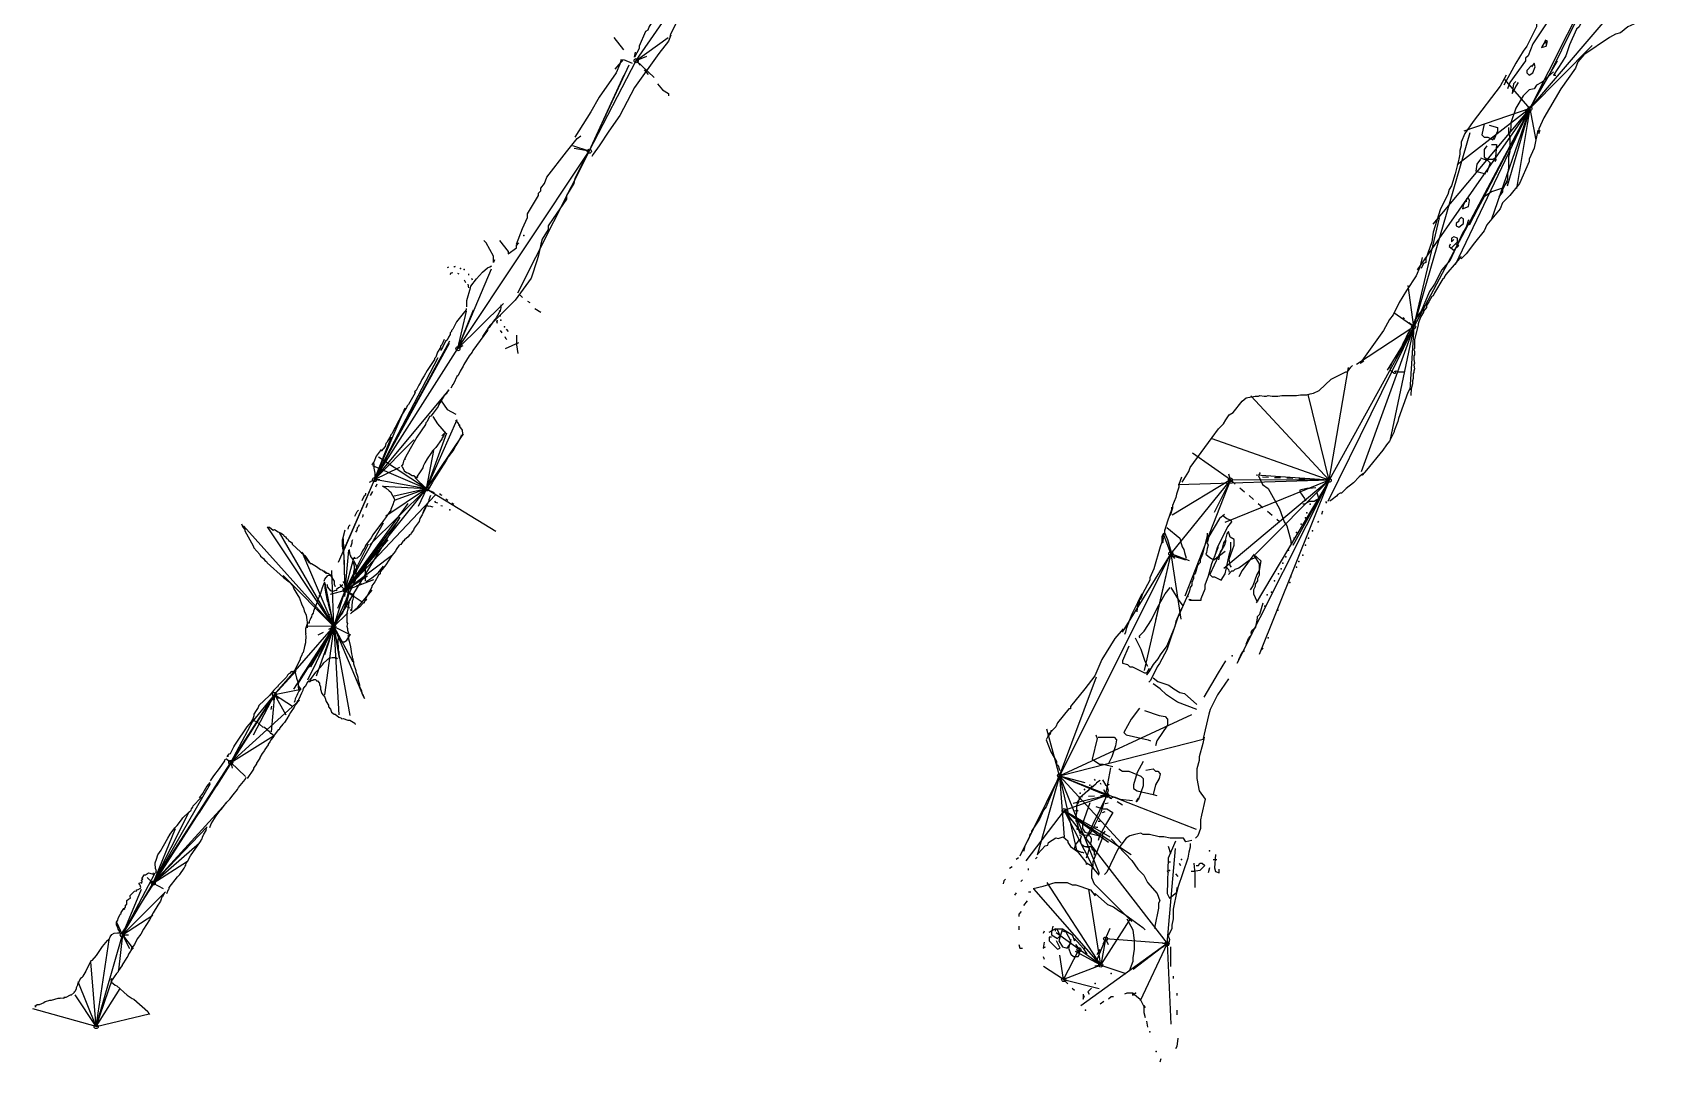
# Model space of a CAD drawing. Header units: millimetres. Extents: x 53 to 158, y -16 to 133.
# Drawn here: x 52.6 to 133.3, y -15.8 to 35 of the extents above; entities that cross this region are included whole.
import ezdxf

# ---------------------------------------------------------------- set-up
doc = ezdxf.new("R2010")
doc.units = ezdxf.units.MM
doc.linetypes.add('DASH', pattern=[0.6, 0.3, -0.3])

msp = doc.modelspace()

# ---------------------------------------------------------------- linework, layer by layer
at = {"layer": 'Black', "color": 0}
for points in [[(132.992, 39.102), (132.992, 38.682), (132.932, 38.442), (132.752, 37.542), (132.632, 37.182), (132.632, 37.002), (132.152, 35.922), (131.672, 35.442), (131.372, 35.322), (131.012, 35.022), (130.772, 34.962), (130.472, 34.782), (129.212, 33.942), (128.912, 33.582), (128.792, 33.282), (128.072, 32.262), (127.232, 30.822), (126.992, 30.282), (126.992, 30.042), (127.052, 30.222)], [(128.192, 38.322), (128.072, 37.782), (128.012, 37.542), (127.772, 37.122), (127.772, 37.002), (127.292, 36.102), (127.112, 35.862), (126.992, 35.562), (126.872, 35.442), (126.872, 35.322), (126.392, 34.362), (126.212, 34.122), (125.852, 33.522), (125.252, 32.442)], [(84.744, 37.366), (84.444, 37.006), (84.264, 36.946), (83.424, 35.866), (83.064, 35.326), (83.004, 35.146), (82.884, 35.086), (82.584, 34.366), (82.584, 34.246), (82.344, 33.826), (82.404, 34.066)], [(84.104, 34.806), (84.144, 34.966), (84.384, 35.446), (84.384, 35.526), (84.504, 35.686), (84.584, 35.886), (85.264, 36.886), (85.344, 37.046)], [(84.144, 34.906), (84.024, 34.606), (83.544, 34.006), (82.344, 32.326), (81.624, 30.946), (81.084, 30.166), (80.604, 29.446), (80.304, 29.026), (80.244, 28.906)], [(81.324, 34.786), (81.804, 34.186)], [(81.684, 33.706), (81.624, 33.466), (81.444, 33.046), (80.604, 31.846), (80.184, 31.126), (79.404, 29.866)], [(81.384, 33.226), (81.804, 33.706), (82.224, 33.526)], [(83.484, 32.506), (83.724, 32.206), (84.024, 32.026), (84.024, 31.906)], [(125.372, 32.922), (125.072, 32.382), (123.752, 30.642), (123.332, 30.042), (123.152, 29.622), (123.152, 29.442), (123.092, 29.202), (123.092, 29.022), (123.032, 28.782), (122.852, 28.062), (122.672, 27.462), (122.552, 27.282), (122.492, 27.042), (122.132, 26.322), (121.772, 25.182), (121.712, 24.702), (121.412, 23.862), (121.412, 23.682), (121.292, 23.622), (121.172, 23.382)], [(76.524, 24.586), (76.824, 25.366), (77.064, 25.906), (77.064, 26.086), (77.604, 26.986), (77.604, 27.106), (77.724, 27.226), (77.724, 27.346), (77.904, 27.586), (78.024, 27.886), (78.984, 29.146), (79.524, 29.806), (79.704, 29.926)], [(126.932, 30.222), (126.752, 29.322), (126.512, 28.782), (126.512, 28.662), (126.032, 27.582), (125.552, 26.982), (125.192, 26.622), (125.072, 26.322), (124.412, 25.542), (124.292, 25.242), (123.812, 24.642), (123.392, 24.102), (123.152, 23.862)], [(80.064, 29.146), (79.404, 27.826), (79.344, 27.586), (78.984, 26.986), (78.984, 26.806), (78.324, 25.846), (78.084, 25.486), (78.084, 25.306), (77.784, 24.826), (77.724, 24.586), (77.604, 24.046), (77.544, 23.806), (77.244, 22.906), (76.464, 21.826), (75.204, 20.566), (74.844, 20.026)], [(75.444, 23.806), (75.384, 23.686), (75.384, 23.986), (75.024, 24.646), (74.904, 24.766)], [(75.684, 24.766), (76.104, 24.226), (76.104, 24.106), (76.524, 24.406), (76.524, 24.526), (76.644, 24.646)], [(73.164, 23.446), (73.104, 23.416)], [(73.434, 23.476), (73.494, 23.476), (73.434, 23.446)], [(74.064, 21.496), (74.064, 21.796), (74.244, 22.426), (74.274, 22.516), (74.544, 22.876), (74.844, 23.206), (75.084, 23.416), (75.294, 23.506), (75.204, 23.446)], [(121.232, 23.922), (121.112, 23.442), (120.932, 23.022), (120.452, 22.302), (120.092, 21.702), (119.792, 21.102), (119.612, 20.862), (119.312, 20.322), (118.172, 18.702), (118.352, 18.822)], [(123.152, 23.982), (122.912, 23.682), (122.402, 23.082), (122.312, 22.962), (122.312, 22.902), (122.252, 22.872), (121.832, 22.182), (121.772, 22.032), (121.712, 22.002), (121.562, 21.732), (121.442, 21.552), (121.442, 21.462), (121.292, 21.282), (121.292, 21.222), (121.142, 20.982), (121.022, 20.652), (121.022, 20.592), (120.842, 19.872), (120.842, 19.452), (120.812, 19.362), (120.842, 19.302), (120.842, 19.122), (120.812, 19.062), (120.812, 18.882), (120.842, 18.702), (120.812, 18.612), (120.842, 18.432), (120.812, 18.312), (120.812, 18.252), (120.782, 18.192), (120.782, 17.952), (120.752, 17.832), (120.752, 17.682), (120.692, 17.442), (120.692, 17.352), (120.662, 17.232), (120.662, 17.112)], [(73.374, 23.176), (73.284, 23.146), (73.224, 23.086)], [(73.614, 23.146), (73.674, 23.116)], [(73.944, 22.816), (74.004, 22.696)], [(74.124, 22.606), (74.154, 22.426)], [(74.154, 23.116), (74.154, 23.056)], [(74.304, 22.906), (74.334, 22.816)], [(76.704, 22.066), (76.824, 21.946)], [(74.034, 21.406), (74.034, 21.346), (73.884, 21.166), (73.554, 20.746), (73.374, 20.386), (73.314, 20.326), (73.314, 20.266), (73.254, 20.206), (73.254, 20.116), (73.164, 19.996), (73.104, 19.846), (73.014, 19.786), (72.864, 19.486), (72.774, 19.336)], [(75.744, 21.586), (75.744, 21.436), (75.714, 21.316), (75.714, 21.256), (75.684, 21.316), (75.684, 21.256), (75.624, 21.106), (75.564, 21.046), (75.534, 20.956), (75.384, 20.776), (75.174, 20.476), (75.114, 20.416), (75.084, 20.326), (74.364, 19.336), (74.334, 19.246), (74.184, 19.066), (73.914, 18.646), (73.884, 18.556), (73.734, 18.316), (73.644, 18.106), (73.584, 18.046), (73.434, 17.716), (73.374, 17.656), (73.284, 17.476)], [(77.064, 21.766), (77.184, 21.706)], [(77.424, 21.406), (77.724, 21.226)], [(75.534, 20.806), (75.564, 20.686)], [(75.714, 20.326), (75.804, 20.206)], [(76.014, 20.386), (76.104, 20.266)], [(72.954, 19.876), (72.834, 19.606), (72.774, 19.546), (72.774, 19.486), (72.624, 19.246), (72.534, 19.006), (72.474, 18.946), (72.474, 18.886), (72.114, 18.346), (71.964, 18.076), (71.844, 17.896), (71.784, 17.746), (71.694, 17.626), (71.574, 17.356), (71.484, 17.296), (71.514, 17.236), (71.184, 16.666), (71.124, 16.606), (71.094, 16.516), (70.884, 16.186), (70.374, 15.226), (70.314, 15.166), (70.284, 15.076), (70.164, 14.896), (70.134, 14.806), (70.074, 14.746), (70.044, 14.596), (69.834, 14.356)], [(75.954, 20.026), (75.984, 19.936), (76.044, 19.876)], [(75.984, 19.426), (76.644, 19.726)], [(76.524, 20.086), (76.524, 19.606), (76.584, 19.186)], [(109.382, 12.832), (109.702, 13.352), (109.782, 13.552), (110.862, 15.032), (111.182, 15.472), (111.422, 15.712), (111.542, 15.912), (111.702, 16.152), (111.902, 16.272), (112.342, 16.832), (112.542, 16.992), (112.982, 17.072), (113.142, 17.072), (113.222, 17.112), (113.422, 17.072), (113.542, 17.072), (113.622, 17.112), (113.822, 17.072), (114.102, 17.072), (114.302, 17.112), (115.022, 17.112), (115.222, 17.152), (115.542, 17.152), (115.702, 17.192), (115.862, 17.232), (116.142, 17.352), (116.742, 17.912), (117.462, 18.272), (117.542, 18.272), (117.702, 18.512), (117.782, 18.592)], [(73.164, 17.386), (73.044, 17.176), (72.954, 17.116), (72.684, 16.666), (72.654, 16.576), (72.414, 16.246), (72.294, 16.096), (72.234, 16.066), (72.114, 15.826), (72.054, 15.766), (72.024, 15.676), (71.604, 15.046), (71.334, 14.596), (71.124, 14.206), (71.004, 13.996), (71.004, 13.936), (71.034, 14.026), (70.944, 13.876), (70.914, 13.726), (70.824, 13.606)], [(120.632, 17.472), (120.512, 17.262), (120.062, 15.972), (120.032, 15.822), (119.852, 15.372), (119.852, 15.312), (119.612, 14.862), (119.462, 14.682), (119.282, 14.412), (118.472, 13.422), (118.262, 13.182), (118.292, 13.242), (118.112, 13.092), (117.842, 12.792), (117.482, 12.522), (117.242, 12.282), (117.182, 12.282), (117.062, 12.222), (117.002, 12.132), (116.792, 11.982), (116.672, 11.892)], [(72.804, 16.846), (73.104, 16.426), (73.524, 16.186)], [(72.384, 16.066), (72.624, 15.706), (73.044, 15.226)], [(73.514, 15.886), (73.614, 15.786), (73.694, 15.646), (73.694, 15.606), (73.714, 15.666), (73.714, 15.586), (73.834, 15.406), (73.854, 15.226), (73.874, 15.146)], [(72.954, 15.206), (72.914, 15.106), (72.854, 15.026), (72.814, 14.906), (72.814, 14.946), (72.534, 14.546), (72.374, 14.386), (72.294, 14.246), (72.114, 13.986), (71.994, 13.786), (71.914, 13.626), (71.894, 13.546), (71.694, 13.246), (71.594, 13.106)], [(73.794, 15.166), (73.774, 15.066), (73.674, 14.886), (73.534, 14.646), (73.434, 14.446), (73.154, 14.086), (73.054, 13.906), (72.674, 13.306), (72.434, 12.946), (72.374, 12.826), (72.154, 12.466)], [(72.834, 15.126), (72.994, 15.286)], [(69.834, 14.446), (69.594, 14.116), (69.474, 13.816), (69.384, 13.696), (69.444, 13.756)], [(69.474, 13.756), (69.474, 13.516), (69.534, 13.276), (69.534, 13.006), (69.504, 12.946)], [(69.264, 12.826), (69.414, 12.916)], [(70.884, 13.606), (70.974, 13.396), (71.094, 13.306), (71.184, 13.276), (71.364, 13.156), (71.454, 13.156), (71.574, 13.066), (71.634, 13.066)], [(109.342, 13.072), (109.222, 12.712), (109.222, 12.592), (109.102, 12.232), (109.062, 12.072), (108.902, 11.672), (108.902, 11.552), (108.782, 11.192)], [(68.904, 11.926), (69.024, 12.166), (69.084, 12.226), (69.084, 12.286)], [(72.284, 12.176), (72.194, 11.966), (72.194, 11.906), (71.864, 11.216), (71.744, 11.036), (71.714, 10.886), (71.474, 10.556), (71.444, 10.466), (71.324, 10.316), (71.294, 10.226), (71.234, 10.226), (71.174, 10.136), (70.994, 9.986), (70.964, 9.926), (70.904, 9.896), (70.814, 9.746), (70.724, 9.716), (70.574, 9.506), (70.544, 9.416), (70.364, 9.206), (70.064, 8.756), (69.884, 8.516), (69.794, 8.396), (69.794, 8.306), (69.704, 8.246), (69.524, 7.916), (69.374, 7.706), (69.374, 7.646), (69.074, 7.076), (68.984, 6.836), (68.954, 6.896)], [(69.414, 12.376), (69.294, 12.166)], [(69.624, 12.736), (69.564, 12.586)], [(69.914, 12.646), (70.074, 12.546), (70.234, 12.406), (70.294, 12.346), (70.514, 11.966), (70.454, 11.846), (70.434, 11.766), (70.314, 11.486), (70.314, 11.446), (70.114, 11.166), (70.054, 11.066), (69.954, 10.946), (69.894, 10.846), (69.834, 10.766)], [(72.094, 12.506), (72.114, 12.466), (72.114, 12.646)], [(72.134, 12.506), (72.154, 12.446), (72.234, 12.426), (72.454, 12.326)], [(72.734, 12.266), (72.734, 12.226), (72.774, 12.226), (72.834, 12.186)], [(68.544, 11.146), (68.664, 11.386), (68.724, 11.446)], [(69.174, 11.776), (69.084, 11.566)], [(71.914, 11.326), (71.974, 11.506), (72.074, 11.686), (72.174, 11.646), (72.214, 11.666), (72.394, 11.606)], [(72.474, 11.886), (72.514, 11.846), (72.614, 11.806)], [(72.794, 11.686), (72.874, 11.666)], [(73.034, 12.006), (73.134, 11.946)], [(73.334, 11.806), (73.434, 11.746)], [(108.862, 11.592), (108.862, 11.472), (108.662, 10.912), (108.502, 10.432), (108.502, 10.312), (108.382, 9.952), (108.422, 9.832), (108.462, 10.072)], [(116.302, 11.392), (116.262, 11.232)], [(116.462, 11.872), (116.502, 11.792)], [(62.954, 10.766), (63.014, 10.616), (63.104, 10.496), (63.104, 10.436), (63.524, 9.686), (63.554, 9.596), (63.854, 9.266), (63.884, 9.176), (64.034, 9.056), (64.094, 8.966), (64.184, 8.906), (64.214, 8.846), (65.024, 8.126), (65.294, 7.916), (65.474, 7.706), (65.534, 7.556), (65.684, 7.316), (65.804, 7.106), (65.924, 6.776), (66.014, 6.626), (66.044, 6.476), (66.134, 6.266), (66.164, 6.026), (66.194, 5.906), (66.194, 5.636)], [(64.274, 10.616), (64.334, 10.616), (64.514, 10.466), (64.574, 10.496), (64.754, 10.376), (64.904, 10.316), (65.024, 10.226), (65.054, 10.166), (65.114, 10.136), (65.174, 10.046), (65.234, 10.016), (65.264, 9.956), (65.444, 9.836), (65.444, 9.776), (65.864, 9.386), (65.954, 9.326), (66.284, 8.846)], [(68.214, 10.516), (68.244, 10.666), (68.304, 10.726)], [(69.854, 10.806), (69.434, 10.226), (69.354, 10.086), (69.074, 9.706), (69.034, 9.606), (68.914, 9.446), (68.814, 9.226), (68.654, 9.086), (68.574, 9.066), (68.494, 9.046), (68.454, 9.066)], [(68.754, 10.726), (68.724, 10.636), (68.664, 10.576), (68.634, 10.456), (68.574, 10.366)], [(68.934, 11.236), (68.934, 11.146), (68.904, 11.086)], [(111.462, 11.232), (111.222, 11.032), (110.702, 10.152), (110.622, 9.832), (110.662, 9.712), (110.622, 9.552), (110.582, 9.352), (110.542, 9.272), (110.742, 9.112), (110.942, 8.992), (111.502, 9.432)], [(111.382, 11.192), (111.582, 11.032), (111.782, 10.952), (111.822, 10.872), (111.622, 10.632), (111.102, 9.592), (110.982, 9.152)], [(116.102, 10.912), (116.062, 10.832)], [(67.914, 10.006), (67.914, 9.666), (67.994, 9.206), (67.994, 9.066), (68.014, 8.926), (68.014, 8.306), (68.034, 8.266), (68.034, 7.946), (67.994, 7.846), (67.974, 7.926)], [(68.054, 10.466), (67.934, 10.016), (67.934, 9.896)], [(68.424, 9.976), (68.394, 9.916), (68.394, 9.826), (68.334, 9.616)], [(108.462, 10.312), (108.382, 10.152), (108.382, 9.872), (108.302, 9.632), (107.982, 8.552), (107.782, 8.112), (107.782, 7.992), (107.422, 7.312), (107.342, 7.072), (107.262, 6.992), (107.262, 6.912), (107.182, 6.792), (107.142, 6.432)], [(110.622, 10.312), (110.622, 10.192), (110.382, 9.272), (110.262, 8.992), (110.262, 8.872), (110.142, 8.712), (110.022, 8.312), (109.942, 8.232), (109.942, 8.072), (109.862, 7.872), (109.862, 7.752), (109.782, 7.632), (109.742, 7.472), (109.662, 7.232)], [(111.542, 9.952), (111.462, 9.712), (111.182, 9.192), (110.742, 8.272), (110.862, 8.152), (110.982, 8.152), (111.302, 7.992), (111.502, 8.312), (111.702, 9.232), (111.782, 9.512), (111.782, 9.872)], [(111.822, 8.632), (111.742, 8.712), (111.702, 9.032), (111.942, 9.712), (111.942, 9.992), (111.742, 10.112), (111.662, 10.392), (111.582, 10.272), (111.502, 9.952), (111.422, 9.832), (111.342, 9.512), (111.262, 9.392), (111.182, 8.992)], [(66.074, 9.206), (66.344, 8.816), (66.404, 8.816), (66.644, 8.666), (66.854, 8.516), (66.944, 8.486), (67.124, 8.336), (67.064, 8.426)], [(68.254, 9.506), (68.254, 9.446), (68.274, 9.366), (68.294, 9.246), (68.334, 9.206), (68.334, 9.166), (68.434, 9.026), (68.534, 9.126)], [(68.474, 8.966), (68.594, 8.756), (68.624, 8.636), (68.624, 8.486), (68.594, 8.336), (68.594, 8.216), (68.564, 8.156), (68.564, 7.946), (68.444, 7.946), (68.444, 8.006), (68.474, 8.066), (68.474, 8.246), (68.504, 8.366), (68.504, 8.486)], [(68.474, 8.876), (68.474, 8.816), (68.504, 8.696), (68.504, 8.456), (68.474, 8.396), (68.474, 8.246), (68.444, 8.186)], [(111.142, 9.672), (111.142, 9.592), (110.822, 8.792), (110.662, 8.192), (110.502, 7.752), (110.502, 7.552), (110.302, 7.072), (110.302, 6.992), (109.782, 6.992), (109.702, 7.032), (109.822, 7.032)], [(113.022, 9.112), (112.742, 8.992), (112.182, 8.592), (111.982, 8.512), (111.902, 8.432), (111.822, 8.432), (111.662, 8.272)], [(112.942, 9.192), (112.862, 9.192), (112.342, 8.472), (112.182, 8.152)], [(112.902, 9.272), (113.262, 8.952), (113.182, 8.472), (113.062, 8.272), (112.862, 7.712), (112.742, 7.512)], [(112.942, 9.192), (113.182, 8.792), (113.182, 8.232), (113.102, 8.072), (113.102, 7.952), (112.982, 7.792), (112.982, 7.672), (112.902, 7.512), (112.902, 7.312), (113.062, 6.952), (113.142, 6.992)], [(67.034, 8.456), (67.154, 8.336), (67.214, 8.336), (67.394, 8.216), (67.394, 8.216)], [(67.034, 7.946), (67.064, 8.036), (67.214, 8.216), (67.274, 8.246), (67.334, 8.216), (67.514, 7.946), (67.514, 7.796), (67.574, 7.676)], [(111.542, 8.672), (111.662, 8.512), (111.702, 8.392)], [(67.954, 7.766), (67.814, 7.666), (67.794, 7.626), (67.734, 7.606), (67.634, 7.526), (67.634, 7.466), (67.594, 7.486), (67.454, 7.426), (67.354, 7.466), (67.214, 7.646), (67.194, 7.746), (67.174, 7.786)], [(68.234, 7.766), (68.234, 7.466), (68.144, 7.136), (68.114, 7.076), (68.084, 6.806), (67.934, 6.386), (67.754, 6.146), (67.694, 6.026)], [(68.264, 7.406), (68.144, 6.956), (68.114, 6.686), (68.294, 6.626)], [(68.234, 7.346), (68.324, 7.346), (68.474, 7.286), (68.444, 7.016), (68.414, 6.956), (68.384, 6.476), (68.324, 6.536)], [(68.384, 6.386), (68.684, 6.656), (69.404, 7.496)], [(107.382, 7.312), (107.182, 6.872), (106.902, 6.312), (106.622, 5.592), (106.582, 5.432), (106.542, 5.312)], [(109.662, 7.272), (109.142, 6.112), (108.622, 4.552), (108.262, 3.872), (108.142, 3.712), (107.822, 3.032), (107.742, 2.952)], [(68.324, 7.076), (68.294, 6.986), (68.234, 6.926), (68.264, 6.866), (68.234, 6.806), (68.234, 6.716), (68.144, 6.356), (68.144, 5.906), (68.174, 5.846), (68.144, 5.726), (68.174, 5.606), (68.174, 5.516), (68.264, 5.276), (68.264, 5.336)], [(69.134, 7.046), (68.774, 6.656), (68.384, 6.386), (68.324, 6.326)], [(112.542, 4.832), (112.662, 5.112), (112.822, 5.312), (112.782, 5.392), (112.822, 5.512), (113.022, 5.672), (113.102, 6.112), (113.102, 6.192), (113.222, 6.312), (113.382, 6.872)], [(66.184, 5.836), (66.104, 5.596), (66.104, 5.396), (66.124, 5.356), (66.104, 5.316), (66.124, 5.236), (66.124, 5.156), (66.104, 5.016), (66.104, 4.896), (66.064, 4.716), (66.044, 4.636), (65.984, 4.416), (65.944, 4.376), (65.924, 4.296), (65.844, 4.136), (65.844, 4.096), (65.604, 3.576), (65.504, 3.456), (65.504, 3.416)], [(68.204, 5.276), (68.234, 5.156), (68.234, 5.096), (68.264, 4.976), (68.324, 4.706), (68.384, 4.346), (68.414, 4.226), (68.414, 4.166), (68.444, 4.106), (68.444, 4.016), (68.474, 3.956), (68.474, 3.866), (68.594, 3.536), (68.594, 3.476), (68.684, 3.206), (68.684, 3.116), (68.774, 2.816), (68.774, 2.726), (68.864, 2.546), (68.894, 2.396), (69.014, 2.156), (68.954, 2.336)], [(106.462, 5.592), (106.062, 5.112), (105.422, 4.072), (105.062, 3.272), (104.582, 2.632), (103.862, 1.752), (103.862, 1.632), (103.782, 1.632), (103.222, 0.952), (103.142, 0.752), (102.782, 0.392), (102.742, 0.312)], [(112.182, 4.072), (112.342, 4.432), (112.462, 4.512)], [(113.382, 4.632), (113.302, 4.552)], [(65.484, 3.496), (65.464, 3.456), (65.424, 3.476), (65.364, 3.436), (65.344, 3.376), (65.304, 3.376), (65.224, 3.296), (65.164, 3.196), (64.764, 2.796), (64.724, 2.716), (64.684, 2.716), (64.544, 2.556), (64.324, 2.296), (63.804, 1.796), (63.764, 1.696), (63.664, 1.556), (63.564, 1.376), (63.564, 1.296), (63.484, 1.076), (63.484, 1.016)], [(65.584, 3.496), (65.664, 3.156), (65.744, 2.916), (65.744, 2.716), (65.784, 2.556), (65.784, 2.496)], [(110.462, 2.212), (111.182, 3.412), (111.542, 4.012)], [(65.884, 2.676), (65.844, 2.636), (65.844, 2.596), (65.784, 2.516), (65.704, 2.376), (65.684, 2.296), (65.604, 2.136), (65.584, 2.036), (65.544, 1.956)], [(65.644, 1.876), (65.704, 1.956), (65.924, 2.436), (65.984, 2.556), (66.004, 2.636), (66.084, 2.756)], [(65.764, 2.796), (65.864, 2.596)], [(66.264, 3.016), (66.204, 2.956), (66.084, 2.736)], [(66.194, 2.966), (66.314, 2.996), (66.404, 3.056), (66.464, 3.056), (66.524, 3.086), (66.614, 3.086), (66.644, 3.026), (66.704, 3.026), (66.794, 2.906), (66.794, 2.846), (66.854, 2.726), (66.854, 2.606), (66.914, 2.396), (67.064, 2.216), (67.124, 2.006), (67.244, 1.826), (67.244, 1.736), (67.334, 1.616), (67.394, 1.466), (67.514, 1.376), (67.574, 1.376), (67.754, 1.226), (67.844, 1.196), (67.904, 1.136), (67.964, 1.166), (68.204, 1.076), (68.294, 1.076), (68.534, 0.926), (68.564, 0.866)], [(107.942, 3.172), (108.182, 2.992), (108.722, 2.812), (108.962, 2.632), (109.262, 2.452), (109.502, 2.392), (110.102, 1.852)], [(110.102, 1.612), (109.142, 1.972), (108.602, 2.332), (108.302, 2.632), (107.942, 2.872)], [(111.662, 3.112), (111.122, 2.332), (110.762, 1.612), (110.702, 1.372), (110.402, 0.112)], [(65.724, 2.056), (65.604, 1.816), (65.544, 1.716), (65.364, 1.456), (65.304, 1.336), (65.184, 1.136), (65.064, 0.956), (64.984, 0.876), (64.844, 0.696), (64.804, 0.596), (64.764, 0.596), (64.524, 0.296)], [(62.264, -0.704), (62.344, -0.584), (62.404, -0.564), (62.564, -0.244), (62.624, -0.164), (62.684, -0.064), (63.224, 0.756), (63.444, 0.996), (63.504, 1.136)], [(63.484, 1.116), (63.564, 1.056), (63.704, 0.996), (63.984, 0.756), (64.084, 0.736), (64.344, 0.496), (64.364, 0.436), (64.404, 0.436), (64.504, 0.356)], [(64.544, 0.336), (64.544, 0.296), (64.404, 0.116), (64.344, 0.016), (64.264, -0.104), (64.264, -0.144), (64.104, -0.364), (64.084, -0.424), (63.964, -0.564), (63.844, -0.764), (63.844, -0.804), (63.684, -1.044), (63.684, -1.084), (63.544, -1.284), (63.544, -1.344), (63.224, -1.804)], [(102.982, 0.552), (102.902, 0.552), (102.862, 0.392), (102.742, 0.272), (102.662, 0.112), (102.902, -0.488), (103.182, -0.968), (103.182, -1.088), (103.262, -1.168), (103.302, -1.328), (103.342, -1.408)], [(110.462, 0.232), (110.402, -0.068), (110.222, -0.728), (110.222, -0.908), (110.102, -1.328), (110.102, -1.808), (110.222, -2.408), (110.522, -2.828), (110.342, -3.608), (110.282, -3.848), (110.282, -4.268), (110.162, -4.628), (110.042, -4.748)], [(62.224, -0.724), (62.304, -0.704)], [(62.124, -0.844), (62.104, -0.924), (61.844, -1.304), (61.564, -1.664), (61.464, -1.824), (61.404, -1.924)], [(61.384, -2.004), (61.244, -2.184), (61.044, -2.524), (60.864, -2.764)], [(61.384, -4.224), (61.444, -4.044), (61.704, -3.644), (61.884, -3.404), (61.964, -3.324), (62.044, -3.204), (62.224, -2.964), (62.364, -2.824), (62.544, -2.604), (62.744, -2.344), (62.804, -2.244), (62.964, -2.044), (63.124, -1.844), (63.184, -1.744)], [(103.302, -1.648), (102.662, -3.208), (102.542, -3.368), (102.342, -3.808), (101.942, -4.408), (101.942, -4.488), (101.862, -4.568), (101.822, -4.728), (101.622, -5.128), (101.582, -5.288), (101.542, -5.408)], [(58.744, -6.464), (58.724, -6.404), (58.744, -6.364), (58.704, -6.244), (58.704, -6.164), (58.684, -6.084), (58.684, -5.964), (58.744, -5.784), (58.824, -5.564), (58.984, -5.344), (59.024, -5.244), (59.104, -5.124), (59.304, -4.744), (59.424, -4.544), (59.664, -4.244), (59.764, -4.124), (59.984, -3.844), (60.044, -3.744), (60.344, -3.464), (60.464, -3.364), (60.484, -3.304), (60.484, -3.304), (60.544, -3.224), (60.564, -3.144), (60.944, -2.764), (60.984, -2.744)], [(59.264, -7.484), (59.344, -7.284), (59.384, -7.244), (59.384, -7.184), (59.784, -6.664), (59.904, -6.544), (60.124, -6.224), (60.164, -6.124), (60.204, -6.084), (60.224, -5.984), (60.284, -5.904), (60.424, -5.624), (60.584, -5.404), (60.744, -5.184), (60.804, -5.084), (60.964, -4.864), (60.964, -4.824), (61.004, -4.784), (61.024, -4.704), (61.084, -4.544), (61.204, -4.364), (61.224, -4.264)], [(102.262, -5.528), (102.622, -5.128), (102.742, -5.088), (102.782, -4.968), (103.142, -4.728), (103.262, -4.768), (103.502, -4.688), (103.742, -4.888), (103.742, -4.968), (103.862, -5.168), (104.222, -5.408), (104.622, -5.928), (104.662, -6.048), (104.662, -5.968), (104.862, -6.088), (105.262, -6.568)], [(104.282, -4.808), (104.252, -4.898), (104.102, -5.078), (104.072, -5.228), (104.072, -5.288), (104.402, -5.438), (104.462, -5.438), (104.522, -5.468)], [(104.312, -4.598), (104.462, -4.568), (104.672, -4.598), (104.822, -4.628), (104.882, -4.748), (104.882, -4.898), (104.852, -4.988), (104.942, -5.348)], [(104.402, -4.658), (104.342, -4.838), (104.372, -5.018), (104.522, -5.138), (104.672, -5.168), (104.882, -5.168)], [(109.862, -4.868), (109.562, -4.928), (109.442, -4.748), (108.782, -4.748), (108.482, -4.688), (108.242, -4.688), (107.762, -4.568), (107.462, -4.568), (107.342, -4.508), (107.042, -4.568), (106.802, -4.628), (106.622, -4.748), (106.202, -5.288), (105.662, -6.428), (105.542, -6.548)], [(104.432, -5.078), (104.582, -5.168), (104.732, -5.198), (104.792, -5.228), (104.732, -5.498), (104.642, -5.738)], [(104.942, -5.288), (105.032, -5.408), (105.032, -5.588)], [(109.052, -4.898), (108.692, -5.738), (108.632, -7.478), (108.752, -7.718), (109.112, -7.418), (109.112, -7.298)], [(108.692, -5.138), (108.812, -5.498)], [(109.772, -5.018), (109.772, -5.018), (109.772, -5.198), (109.712, -5.438), (109.652, -5.738), (109.172, -7.178), (109.112, -7.418)], [(111.032, -5.558), (110.972, -6.218), (111.032, -6.398), (111.212, -6.458), (111.212, -6.278)], [(100.982, -6.168), (100.862, -6.248)], [(101.302, -5.728), (101.182, -5.808)], [(101.782, -6.248), (101.782, -6.328)], [(102.222, -5.688), (102.142, -5.768)], [(108.632, -6.338), (108.692, -6.458)], [(108.692, -5.738), (108.692, -5.858)], [(108.692, -5.918), (108.812, -5.918)], [(109.232, -5.978), (109.292, -6.098)], [(110.072, -6.098), (110.192, -6.098), (110.252, -5.978), (110.372, -5.978), (110.492, -6.098), (110.252, -6.338), (109.952, -6.398), (109.832, -6.398)], [(109.952, -5.978), (110.012, -6.518), (110.012, -7.178)], [(110.732, -6.218), (110.672, -6.458)], [(110.912, -5.798), (111.092, -5.798)], [(57.124, -8.204), (57.124, -8.264), (57.144, -8.224), (57.164, -8.264), (57.164, -8.224), (57.224, -8.164), (57.224, -8.064), (57.284, -8.004), (57.284, -7.824), (57.364, -7.764), (57.464, -7.704), (57.444, -7.624), (57.444, -7.584), (57.664, -7.364), (57.784, -7.344), (57.764, -7.304), (57.844, -7.284), (57.964, -7.224), (57.984, -7.184), (57.944, -7.064), (57.904, -7.024), (57.904, -6.964), (57.984, -6.944), (58.024, -6.964), (58.044, -6.904), (58.004, -6.824), (58.024, -6.784), (58.064, -6.784), (58.084, -6.744)], [(58.024, -6.764), (58.144, -6.564), (58.204, -6.564), (58.364, -6.464), (58.544, -6.504), (58.584, -6.524), (58.604, -6.464)], [(100.662, -6.768), (100.582, -6.848), (100.542, -7.008)], [(101.502, -6.808), (101.422, -6.888)], [(102.032, -7.238), (102.512, -7.118), (103.112, -6.938), (103.712, -6.938), (103.952, -7.058), (104.132, -7.058), (104.852, -7.298), (105.092, -7.598), (105.092, -7.478), (105.692, -8.018), (105.992, -8.138), (106.232, -8.318), (106.532, -8.498), (106.892, -8.858)], [(109.112, -7.178), (109.112, -7.358), (108.932, -8.258), (108.932, -8.738), (108.872, -9.038), (108.872, -9.218), (108.692, -9.578), (108.752, -9.758), (108.692, -10.058), (108.692, -9.878)], [(109.052, -6.518), (109.172, -6.638)], [(59.144, -7.424), (59.044, -7.644), (59.004, -7.684), (58.984, -7.764), (58.944, -7.864), (58.824, -8.064), (58.584, -8.444), (58.404, -8.784), (58.104, -9.244), (57.984, -9.484), (57.804, -9.724), (57.664, -10.004), (57.524, -10.184), (57.524, -10.224), (57.484, -10.284)], [(101.182, -7.448), (101.102, -7.568)], [(101.732, -7.838), (101.552, -8.078)], [(101.912, -7.418), (101.792, -7.418)], [(56.404, -9.784), (56.464, -9.624), (56.544, -9.504), (56.664, -9.444), (56.824, -9.424), (56.944, -9.424), (56.964, -9.384), (56.864, -9.244), (56.844, -9.164), (56.784, -9.044), (56.784, -8.904), (56.844, -8.804), (56.864, -8.724), (56.964, -8.504), (57.004, -8.464), (57.004, -8.424), (57.144, -8.224)], [(101.432, -8.378), (101.312, -8.498), (101.312, -8.618)], [(106.652, -8.738), (106.952, -9.278), (107.012, -9.818), (107.012, -10.238), (106.952, -10.658), (106.952, -10.838), (106.772, -11.318)], [(101.312, -9.098), (101.312, -9.278)], [(102.572, -9.338), (102.512, -9.458)], [(102.812, -9.398), (103.112, -9.218), (103.472, -9.218), (103.952, -9.518), (104.072, -9.818), (104.072, -9.698), (104.492, -10.178), (104.672, -10.478)], [(102.932, -9.638), (102.812, -9.638), (102.812, -9.818), (103.232, -10.238), (103.352, -10.178), (103.172, -9.818)], [(102.992, -9.098), (102.932, -9.398), (102.932, -9.518), (103.232, -9.698), (103.352, -9.578), (103.232, -9.278), (103.112, -9.218), (103.112, -9.338)], [(103.472, -9.218), (103.292, -9.818), (103.472, -10.118), (103.712, -10.178), (103.892, -9.938), (103.892, -9.818), (103.652, -9.398), (103.472, -9.338)], [(56.374, -9.734), (56.374, -9.794), (56.314, -9.794), (56.074, -10.094), (55.774, -10.544), (55.564, -10.784), (55.504, -10.814), (55.264, -11.324), (55.114, -11.564), (55.084, -11.624), (54.994, -11.684), (54.844, -11.954), (54.844, -12.014), (54.784, -12.134), (54.784, -12.194), (54.724, -12.344)], [(57.584, -10.144), (57.364, -10.484), (57.344, -10.584), (57.284, -10.644), (57.124, -10.904), (57.064, -11.004), (57.064, -11.044), (56.984, -11.124), (56.924, -11.224), (56.864, -11.304), (56.864, -11.344), (56.784, -11.424), (56.664, -11.604), (56.564, -11.744)], [(101.312, -9.998), (101.372, -10.178), (101.492, -10.178)], [(102.572, -9.878), (102.512, -10.178), (102.632, -10.118)], [(103.892, -9.758), (103.772, -10.178), (103.892, -10.478), (104.012, -10.598), (104.252, -10.598), (104.312, -10.478), (104.312, -10.238), (104.132, -9.998)], [(108.812, -10.118), (108.812, -11.078)], [(102.512, -10.598), (102.572, -10.718)], [(56.524, -11.684), (56.494, -11.774), (56.524, -11.864), (56.704, -12.014), (56.794, -12.044), (57.304, -12.494), (57.544, -12.674), (57.634, -12.704), (58.324, -13.304), (58.354, -13.394), (58.414, -13.454)], [(108.932, -11.558), (108.932, -11.678)], [(54.694, -12.314), (54.694, -12.374), (54.544, -12.494), (54.484, -12.494), (54.274, -12.614), (54.184, -12.614), (54.184, -12.674), (54.034, -12.644), (53.974, -12.674), (53.884, -12.674), (53.554, -12.764), (53.464, -12.764), (53.254, -12.824), (53.194, -12.884), (52.954, -12.974), (52.864, -12.974), (52.744, -13.064), (52.804, -13.064)], [(104.492, -12.458), (104.492, -12.698), (104.552, -12.518)], [(104.912, -12.158), (104.732, -12.338), (104.792, -12.458)], [(105.512, -12.818), (105.332, -12.938)], [(105.992, -12.578), (105.872, -12.578), (105.752, -12.698)], [(107.012, -12.398), (106.952, -12.518), (106.952, -12.398), (106.652, -12.398), (106.532, -12.458)], [(106.952, -12.398), (107.312, -12.698), (107.492, -13.058), (107.492, -13.358), (107.552, -13.598)], [(109.112, -12.398), (109.112, -12.518)], [(107.492, -12.998), (107.552, -13.118)], [(109.112, -13.238), (109.112, -13.478)], [(107.612, -13.778), (107.672, -14.078)], [(109.172, -14.618), (109.112, -15.038), (109.052, -15.158)], [(108.332, -15.638), (108.272, -15.818)]]:
    msp.add_lwpolyline(points, dxfattribs=at)
for p in [(76.884, 25.006), (73.764, 23.386), (73.944, 23.326), (75.714, 21.046), (75.564, 20.806), (75.744, 20.836), (75.924, 20.506), (71.634, 13.096), (73.234, 11.466), (115.542, 11.312), (115.702, 11.752), (115.262, 10.752), (115.462, 11.072), (114.782, 9.832), (114.902, 10.072), (115.022, 10.352), (115.462, 9.712), (115.622, 10.072), (115.822, 10.432), (65.924, 9.326), (114.502, 9.152), (114.622, 9.472), (115.142, 8.912), (115.342, 9.232), (114.142, 8.312), (114.262, 8.552), (114.342, 8.832), (114.742, 8.152), (115.022, 8.632), (113.582, 7.272), (113.782, 7.392), (113.942, 7.952), (114.702, 7.872), (69.104, 7.016), (109.662, 7.192), (113.462, 6.712), (114.102, 6.512), (113.622, 5.152), (111.842, 4.252), (110.732, -5.378), (108.752, -6.338), (109.352, -5.798), (104.552, -10.178), (105.092, -11.918), (105.872, -11.438), (107.072, -12.398), (104.612, -13.238), (107.792, -14.318), (108.092, -15.278)]:
    msp.add_point(p, dxfattribs=at)
at = {"layer": 'Blue', "color": 5}
for points in [[(130.772, 39.282), (130.352, 38.262), (129.932, 37.362), (128.972, 35.322), (128.852, 35.202), (128.492, 34.422), (128.312, 33.882), (128.132, 33.582), (127.712, 32.922), (127.832, 32.922)], [(128.792, 37.902), (128.492, 37.182), (128.132, 36.702), (128.012, 36.402), (127.412, 35.562), (126.692, 34.482), (126.452, 33.882), (126.332, 33.762), (126.332, 33.642), (125.552, 32.562), (125.432, 32.262)], [(127.712, 33.102), (127.112, 32.562), (126.872, 32.442), (126.752, 32.262), (126.512, 32.202), (126.212, 31.902), (125.852, 31.302), (125.612, 30.582), (125.612, 30.342), (125.552, 30.042)], [(125.492, 30.342), (125.492, 30.102), (125.552, 29.862), (125.552, 29.142), (125.492, 28.902), (125.492, 28.362), (125.432, 28.062), (125.432, 27.762), (125.192, 27.282), (125.192, 27.162), (125.012, 26.922)], [(125.432, 27.702), (125.192, 27.342), (124.652, 27.162), (124.292, 26.922), (123.692, 25.842)], [(123.512, 25.782), (123.392, 25.422), (123.212, 25.122), (122.612, 23.802), (122.192, 23.322), (121.832, 22.602), (121.592, 22.242), (121.172, 21.282), (120.932, 20.922), (120.812, 20.622), (121.052, 21.162)], [(120.872, 20.862), (120.872, 20.802), (120.632, 20.352), (120.512, 20.172), (120.362, 19.812), (120.302, 19.752), (120.152, 19.362), (120.062, 19.242), (120.032, 19.152), (119.822, 18.912), (119.702, 18.642), (119.612, 18.522), (119.642, 18.462), (119.642, 18.372), (119.852, 18.222), (119.912, 18.222), (119.942, 18.342)], [(119.852, 18.312), (120.002, 18.282), (120.362, 18.282)]]:
    msp.add_lwpolyline(points, dxfattribs=at)
at = {"layer": 'Brown', "color": 32}
for points in [[(127.292, 34.602), (127.112, 34.302), (127.352, 34.362), (127.412, 34.602), (127.292, 34.662), (127.352, 34.482)], [(126.632, 33.402), (126.392, 33.162), (126.392, 33.042), (126.512, 32.922), (126.692, 33.042), (126.812, 33.342), (126.752, 33.522), (126.632, 33.342)], [(125.852, 32.622), (125.732, 32.502), (125.672, 32.022), (125.972, 32.562), (125.852, 32.382)], [(123.452, 26.862), (123.272, 26.562), (123.212, 26.322), (123.512, 26.442), (123.572, 26.742), (123.512, 26.862), (123.392, 26.802), (123.392, 26.682)], [(123.032, 25.722), (122.912, 25.602), (122.912, 25.482), (123.032, 25.422), (123.272, 25.602), (123.272, 25.842), (123.152, 25.902), (123.032, 25.782), (123.032, 25.722)], [(122.612, 24.582), (122.552, 24.462), (122.792, 24.282), (123.032, 24.522), (122.912, 24.582)], [(122.672, 24.402), (122.972, 24.702), (122.972, 24.882), (122.792, 24.942), (122.672, 24.882), (122.672, 24.702), (122.792, 24.822)], [(122.672, 24.882), (122.672, 24.762)]]:
    msp.add_lwpolyline(points, dxfattribs=at)
at = {"layer": 'Gray', "color": 9}
for points in [[(124.292, 30.522), (124.172, 29.982), (124.292, 29.862), (124.472, 29.862), (124.712, 29.742), (124.772, 29.862)], [(124.532, 30.462), (124.952, 30.342), (124.952, 30.162), (124.772, 29.742)], [(124.412, 29.442), (124.292, 29.262), (124.292, 28.902), (124.412, 28.782), (124.712, 28.782), (124.832, 28.842)], [(124.652, 29.502), (124.892, 29.502), (124.832, 28.662), (124.892, 28.782)], [(124.112, 28.782), (123.932, 28.542), (123.872, 28.182), (124.112, 28.122), (124.352, 28.062)], [(124.112, 28.842), (124.472, 28.722), (124.592, 28.602), (124.412, 28.122)], [(113.182, 13.232), (113.142, 13.152), (113.342, 12.712), (113.622, 12.512), (114.182, 11.512), (114.422, 10.872), (114.542, 10.672), (114.742, 9.952), (114.742, 9.832), (114.782, 9.752)], [(115.982, 12.552), (115.662, 12.512), (115.542, 12.512), (115.182, 12.432), (115.182, 12.352), (115.422, 12.032), (115.462, 11.912)], [(116.022, 12.312), (116.142, 11.952), (116.022, 11.952), (115.902, 11.872), (115.662, 11.872), (115.422, 11.752), (115.342, 11.752)], [(108.622, 10.592), (109.262, 10.072), (109.302, 9.912), (109.382, 9.632), (109.462, 9.512), (109.502, 9.352), (109.582, 9.072)], [(108.502, 10.472), (108.502, 10.352), (108.662, 9.992), (108.902, 9.152)], [(69.154, 9.046), (69.114, 8.886), (69.074, 8.706), (69.054, 8.566), (69.054, 7.946)], [(108.942, 9.192), (109.542, 8.992)], [(69.094, 7.946), (69.134, 7.946), (69.374, 8.106), (69.694, 8.346), (69.954, 8.686)], [(67.044, 7.896), (67.044, 7.816), (67.064, 7.736), (67.064, 7.616), (67.084, 7.496), (67.164, 7.056), (67.184, 6.976), (67.224, 6.876), (67.224, 6.816), (67.304, 6.516), (67.364, 6.296), (67.384, 6.116), (67.404, 6.036), (67.404, 5.976), (67.444, 5.816)], [(107.302, 5.152), (107.262, 5.232), (107.502, 5.472), (107.862, 6.032), (108.182, 6.672), (108.542, 7.312), (108.782, 7.632)], [(108.822, 7.632), (109.222, 6.992), (109.422, 6.712)], [(109.342, 6.592), (109.342, 6.592), (109.062, 5.952), (109.022, 5.712), (108.622, 4.752), (108.302, 4.312), (108.182, 4.112), (107.942, 3.832), (107.742, 3.472), (107.622, 3.312), (107.702, 3.392)], [(107.062, 5.152), (107.342, 4.592), (107.542, 3.992), (107.662, 3.752)], [(106.742, 4.732), (106.442, 4.012), (106.442, 3.892), (106.682, 3.832), (106.802, 3.712), (106.922, 3.712), (107.522, 3.412), (107.642, 3.412), (107.762, 3.652)], [(107.282, 1.672), (106.862, 1.132), (106.502, 0.472), (106.622, 0.352), (107.702, 0.112), (107.822, 0.052)], [(107.522, 1.552), (108.242, 1.312), (108.542, 1.252), (108.662, 1.132), (108.662, 0.832), (108.122, 0.052), (108.062, -0.188)], [(105.122, 0.352), (105.182, 0.172), (104.942, -0.848), (105.302, -1.088), (105.482, -1.088), (105.962, -1.208)], [(105.242, 0.232), (106.022, 0.232), (106.142, 0.112), (106.082, -0.188), (105.902, -0.728), (105.722, -1.088)], [(105.842, -1.268), (105.602, -2.588), (105.842, -2.768), (106.022, -2.708), (106.322, -2.828), (106.922, -2.888)], [(106.262, -1.328), (106.442, -1.448), (106.742, -1.448), (107.342, -1.688), (107.462, -1.808), (107.462, -2.168), (107.222, -2.828), (107.102, -2.948), (107.222, -2.768)], [(107.462, -0.968), (107.162, -1.508), (106.982, -2.108), (106.982, -2.288), (107.162, -2.408), (107.942, -2.588), (108.122, -2.648)], [(107.582, -1.388), (107.942, -1.328), (108.062, -1.448), (108.182, -1.448), (108.302, -1.568), (108.242, -1.808), (108.062, -2.108), (107.942, -2.588)], [(104.822, -3.008), (104.462, -4.028), (104.462, -4.268), (104.582, -4.448), (105.302, -4.628)], [(105.122, -3.188), (105.482, -3.308), (105.662, -3.308), (105.962, -3.488), (105.602, -4.088), (105.302, -4.628), (105.242, -4.868)], [(105.572, -4.418), (105.452, -4.538), (105.452, -4.718), (104.972, -5.918), (104.972, -6.098), (104.912, -6.338), (104.912, -6.698), (105.032, -6.998), (106.532, -8.498), (107.432, -9.158), (107.552, -9.278)], [(105.872, -4.778), (106.892, -5.858), (107.192, -6.278), (107.492, -6.578), (107.672, -6.938), (108.152, -7.478), (108.272, -7.838), (108.212, -7.958), (108.212, -8.198), (108.032, -9.098), (108.032, -9.218)]]:
    msp.add_lwpolyline(points, dxfattribs=at)
msp.add_point((113.222, 13.272), dxfattribs=at)
at = {"layer": 'Green', "color": 3}
for points in [[(67.024, 7.856), (66.924, 7.616), (66.884, 7.456), (66.824, 7.276), (66.784, 7.236), (66.784, 7.176), (66.704, 6.996), (66.704, 6.936), (66.644, 6.816), (66.624, 6.736), (66.504, 6.456), (66.484, 6.356), (66.424, 6.276), (66.404, 6.176), (66.364, 6.136), (66.344, 6.056), (66.284, 5.956), (66.284, 5.896), (66.264, 5.856), (66.264, 5.896)], [(67.704, 5.096), (67.704, 4.836), (67.724, 4.756), (67.724, 4.536), (67.744, 4.456), (67.744, 4.336)], [(67.724, 5.126), (67.724, 5.126), (67.904, 4.946), (68.024, 4.946), (68.144, 5.036), (68.294, 5.276)], [(66.304, 3.036), (66.404, 3.156), (66.624, 3.456), (66.704, 3.536), (66.944, 3.816), (67.004, 3.916), (67.284, 4.156), (67.344, 4.156), (67.424, 4.176), (67.604, 4.176), (67.684, 4.116), (67.684, 4.116)], [(104.942, -2.168), (104.732, -2.408), (104.312, -2.768), (104.282, -2.828)], [(104.522, -2.318), (104.582, -2.378)], [(105.332, -1.898), (105.152, -2.018), (105.122, -2.078), (104.912, -2.258), (104.882, -2.318)], [(105.032, -1.838), (105.092, -1.898)], [(105.452, -1.868), (105.602, -2.108), (105.662, -2.168), (105.722, -2.378), (105.692, -2.498), (105.692, -2.708)], [(105.722, -2.138), (105.782, -2.078)], [(104.342, -2.768), (104.192, -2.978), (104.192, -3.068), (104.162, -3.128), (104.162, -3.518), (104.132, -3.608), (104.162, -3.728), (104.162, -3.908), (104.252, -4.208), (104.252, -4.298), (104.342, -4.538)], [(104.162, -3.008), (104.282, -3.008)], [(105.662, -2.558), (105.602, -2.678), (105.602, -2.768), (105.542, -2.888), (105.362, -3.488), (105.002, -4.208), (104.882, -4.358), (104.882, -4.418), (104.762, -4.598)], [(105.572, -3.038), (105.722, -3.008)], [(104.102, -3.398), (104.192, -3.368), (104.252, -3.398)], [(104.102, -3.878), (104.162, -3.908), (104.252, -3.878)], [(105.242, -3.908), (105.332, -3.908)], [(105.452, -3.488), (105.572, -3.428)], [(104.162, -4.268), (104.222, -4.298), (104.312, -4.298)], [(105.032, -4.178), (105.152, -4.208), (105.212, -4.208)]]:
    msp.add_lwpolyline(points, dxfattribs=at)
for p in [(104.822, -2.138), (104.342, -2.528)]:
    msp.add_point(p, dxfattribs=at)
at = {"layer": 'Shots', "color": 1}
for p, q in [((132.706, 43.518), (126.548, 31.282)), ((82.428, 33.646), (84.932, 37.272)), ((80.116, 29.174), (82.428, 33.646)), ((126.548, 31.282), (120.808, 20.502)), ((73.63, 19.424), (80.116, 29.174)), ((120.808, 20.502), (116.638, 12.924)), ((69.516, 12.956), (73.63, 19.424)), ((72.086, 12.498), (69.516, 12.956)), ((111.762, 12.94), (108.822, 9.304)), ((116.638, 12.924), (111.762, 12.94)), ((68.062, 7.486), (72.086, 12.498)), ((108.822, 9.304), (103.332, -1.664)), ((67.5, 5.696), (68.062, 7.486)), ((64.572, 2.352), (67.5, 5.696)), ((62.414, -1.008), (64.572, 2.352)), ((58.59, -6.966), (62.414, -1.008)), ((103.332, -1.664), (105.656, -2.636)), ((105.656, -2.636), (103.554, -3.39)), ((103.554, -3.39), (108.632, -9.954)), ((57.066, -9.526), (58.59, -6.966)), ((55.774, -14.054), (57.066, -9.526)), ((103.53, -11.73), (104.286, -10.262)), ((105.602, -9.722), (105.36, -11.018)), ((108.632, -9.954), (105.602, -9.722)), ((105.36, -11.018), (103.53, -11.73)), ((55.774, -14.054), (55.774, -14.054))]:
    msp.add_line(p, q, dxfattribs=at)
for centre in [(82.428, 33.646), (126.548, 31.282), (80.116, 29.174), (120.808, 20.502), (73.63, 19.424), (69.516, 12.956), (111.762, 12.94), (116.638, 12.924), (72.086, 12.498), (108.822, 9.304), (68.062, 7.486), (67.5, 5.696), (64.572, 2.352), (62.414, -1.008), (103.332, -1.664), (105.656, -2.636), (103.554, -3.39), (58.59, -6.966), (57.066, -9.526), (105.602, -9.722), (104.286, -10.262), (108.632, -9.954), (105.36, -11.018), (103.53, -11.73), (55.774, -14.054)]:
    msp.add_circle(centre, 0.1, dxfattribs=at)
at = {"layer": 'XSect', "color": 1}
for p, q in [((132.706, 43.518), (127.468, 32.856)), ((126.548, 31.282), (133.328, 39.242)), ((82.428, 33.646), (84.006, 34.786)), ((126.548, 31.282), (129.62, 34.394)), ((80.116, 29.174), (82.088, 33.434)), ((82.428, 33.646), (82.948, 33.86)), ((82.428, 33.646), (83.324, 32.818)), ((126.548, 31.282), (127.906, 33.63)), ((80.116, 29.174), (81.832, 32.95)), ((126.548, 31.282), (125.312, 32.724)), ((126.548, 31.282), (120.98, 23.316)), ((126.548, 31.282), (121.748, 25.564)), ((126.548, 31.282), (122.856, 23.568)), ((126.548, 31.282), (122.948, 28.496)), ((126.548, 31.282), (123.288, 30.158)), ((126.548, 31.282), (123.552, 25.526)), ((126.548, 31.282), (124.648, 25.814)), ((126.548, 31.282), (125.416, 27.442)), ((126.548, 31.282), (125.878, 27.338)), ((126.548, 31.282), (126.836, 29.728)), ((120.808, 20.502), (123.6, 30.1)), ((80.116, 29.174), (76.576, 22.166)), ((80.116, 29.174), (79.306, 29.442)), ((80.116, 29.174), (79.366, 29.312)), ((120.808, 20.502), (122.076, 25.878)), ((73.63, 19.424), (75.284, 23.364)), ((120.808, 20.502), (120.542, 22.546)), ((73.63, 19.424), (75.88, 21.648)), ((73.63, 19.424), (74.398, 21.338)), ((73.63, 19.424), (74.05, 21.268)), ((120.808, 20.502), (119.826, 21.198)), ((120.808, 20.502), (116.576, 11.872)), ((120.808, 20.502), (117.988, 18.64)), ((120.808, 20.502), (118.224, 13.338)), ((120.808, 20.502), (119.502, 18.368)), ((120.808, 20.502), (119.63, 14.87)), ((120.808, 20.502), (120.614, 17.39)), ((69.516, 12.956), (73.23, 19.816)), ((69.516, 12.956), (73.208, 19.698)), ((69.516, 12.956), (72.652, 18.992)), ((116.638, 12.924), (117.586, 18.492)), ((69.516, 12.956), (73.202, 17.386)), ((116.638, 12.924), (112.776, 17.088)), ((116.638, 12.924), (115.592, 17.168)), ((69.516, 12.956), (71.024, 16.5)), ((72.086, 12.498), (73.59, 15.92)), ((69.516, 12.956), (70.35, 15.078)), ((69.516, 12.956), (71.46, 14.924)), ((72.086, 12.498), (73.084, 15.264)), ((72.086, 12.498), (73.906, 15.222)), ((116.638, 12.924), (110.858, 14.974)), ((72.086, 12.498), (69.708, 14.06)), ((72.086, 12.498), (72.446, 14.394)), ((72.086, 12.498), (72.94, 13.762)), ((111.762, 12.94), (109.896, 14.264)), ((69.516, 12.956), (67.724, 8.87)), ((69.516, 12.956), (67.946, 9.352)), ((72.086, 12.498), (69.428, 13.63)), ((69.516, 12.956), (70.758, 13.568)), ((72.086, 12.498), (71.504, 13.066)), ((111.762, 12.94), (108.882, 11.204)), ((116.638, 12.924), (109.186, 12.692)), ((111.762, 12.94), (109.508, 7.206)), ((111.762, 12.94), (110.968, 11.34)), ((116.638, 12.924), (111.434, 8.564)), ((116.638, 12.924), (111.484, 10.834)), ((116.638, 12.924), (112.078, 3.872)), ((116.638, 12.924), (112.982, 9.258)), ((116.638, 12.924), (113.036, 6.872)), ((116.638, 12.924), (113.04, 13.182)), ((116.638, 12.924), (113.176, 4.32)), ((116.638, 12.924), (114.844, 9.702)), ((68.062, 7.486), (72.5, 12.196)), ((72.086, 12.498), (69.282, 9.744)), ((72.086, 12.498), (69.906, 12.614)), ((72.086, 12.498), (70.068, 11.15)), ((72.086, 12.498), (70.414, 12.128)), ((72.086, 12.498), (70.49, 11.922)), ((72.086, 12.498), (71.664, 11.636)), ((72.086, 12.498), (71.72, 12.76)), ((72.086, 12.498), (75.496, 10.406)), ((68.062, 7.486), (71.168, 11.782)), ((67.5, 5.696), (63.04, 10.674)), ((67.5, 5.696), (64.226, 10.628)), ((67.5, 5.696), (70.786, 11.108)), ((68.062, 7.486), (70.62, 10.836)), ((68.062, 7.486), (69.96, 10.822)), ((67.5, 5.696), (64.818, 10.348)), ((68.062, 7.486), (67.98, 10.038)), ((68.062, 7.486), (70.188, 9.984)), ((68.062, 7.486), (69.208, 9.782)), ((108.822, 9.304), (108.49, 10.176)), ((67.5, 5.696), (65.944, 9.382)), ((68.062, 7.486), (68.252, 9.476)), ((68.062, 7.486), (70.352, 9.208)), ((68.062, 7.486), (68.48, 9.034)), ((108.822, 9.304), (106.426, 5.422)), ((108.822, 9.304), (107.498, 3.53)), ((108.822, 9.304), (108.056, 6.014)), ((108.822, 9.304), (109.728, 8.96)), ((108.822, 9.304), (109.316, 6.058)), ((67.5, 5.696), (64.996, 8.216)), ((67.5, 5.696), (67.398, 8.474)), ((67.5, 5.696), (68.722, 8.326)), ((68.062, 7.486), (69.136, 8.662)), ((68.062, 7.486), (69.168, 8.208)), ((67.5, 5.696), (67.078, 7.84)), ((68.062, 7.486), (67.32, 7.288)), ((68.062, 7.486), (67.694, 6.594)), ((68.062, 7.486), (67.798, 7.776)), ((68.062, 7.486), (69.476, 8.024)), ((68.062, 7.486), (68.904, 6.92)), ((67.5, 5.696), (68.268, 6.918)), ((67.5, 5.696), (65.506, 2.61)), ((67.5, 5.696), (65.708, 2.862)), ((67.5, 5.696), (65.858, 3.166)), ((67.5, 5.696), (66.192, 5.72)), ((67.5, 5.696), (66.208, 3.048)), ((67.5, 5.696), (66.284, 3.698)), ((67.5, 5.696), (66.358, 3.708)), ((67.5, 5.696), (66.564, 4.096)), ((67.5, 5.696), (66.632, 3.246)), ((67.5, 5.696), (66.742, 4.202)), ((67.5, 5.696), (67.038, 2.328)), ((67.5, 5.696), (67.04, 4.298)), ((67.5, 5.696), (68.2, 6.372)), ((67.5, 5.696), (67.766, 4.14)), ((67.5, 5.696), (67.748, 1.342)), ((67.5, 5.696), (68.298, 1.312)), ((67.5, 5.696), (68.322, 5.288)), ((67.5, 5.696), (68.438, 3.966)), ((67.5, 5.696), (68.974, 2.232)), ((64.572, 2.352), (65.65, 3.52)), ((64.572, 2.352), (65.898, 2.616)), ((103.332, -1.664), (105.152, 3.212)), ((64.572, 2.352), (57.03, -9.45)), ((64.572, 2.352), (60.848, -3.508)), ((64.572, 2.352), (61.718, -2.168)), ((62.414, -1.008), (65.81, 2.064)), ((64.572, 2.352), (63.474, 0.99)), ((64.572, 2.352), (63.518, 0.334)), ((64.572, 2.352), (64.408, 0.496)), ((64.572, 2.352), (65.128, 1.336)), ((64.572, 2.352), (65.46, 1.762)), ((62.414, -1.008), (63.532, 1.096)), ((103.332, -1.664), (109.856, 1.362)), ((62.414, -1.008), (64.524, 0.306)), ((103.332, -1.664), (102.708, 0.626)), ((103.332, -1.664), (110.49, 0.15)), ((62.414, -1.008), (62.17, -0.824)), ((62.414, -1.008), (63.148, -1.706)), ((58.59, -6.966), (61.418, -2.054)), ((103.332, -1.664), (101.36, -5.63)), ((103.332, -1.664), (102.228, -5.586)), ((103.332, -1.664), (104.578, -2)), ((103.332, -1.664), (103.554, -4.704)), ((103.332, -1.664), (104.184, -5.404)), ((103.332, -1.664), (105.284, -6.49)), ((103.332, -1.664), (110.076, -4.308)), ((103.332, -1.664), (106.374, -4.974)), ((105.656, -2.636), (104.882, -2.302)), ((58.59, -6.966), (62.212, -2.998)), ((105.656, -2.636), (103.996, -3.034)), ((105.656, -2.636), (104.624, -4.758)), ((58.59, -6.966), (60.362, -3.442)), ((103.554, -3.39), (101.662, -5.868)), ((103.554, -3.39), (105.038, -6.3)), ((103.554, -3.39), (105.81, -4.678)), ((103.554, -3.39), (106.864, -5.556)), ((103.554, -3.39), (105.746, -4.95)), ((58.59, -6.966), (61.254, -4.184)), ((58.59, -6.966), (59.69, -4.264)), ((58.59, -6.966), (60.878, -4.974)), ((108.632, -9.954), (109.052, -5.252)), ((57.066, -9.526), (58.678, -6.454)), ((58.59, -6.966), (60.278, -5.888)), ((57.066, -9.526), (58.006, -7.26)), ((58.59, -6.966), (58.298, -6.684)), ((58.59, -6.966), (59.08, -7.232)), ((105.36, -11.018), (102.066, -7.254)), ((105.36, -11.018), (102.714, -6.93)), ((57.066, -9.526), (59.194, -7.406)), ((105.36, -11.018), (104.78, -7.274)), ((57.066, -9.526), (58.574, -8.55)), ((105.36, -11.018), (106.79, -8.784)), ((57.066, -9.526), (56.786, -8.908)), ((57.066, -9.526), (56.868, -11.266)), ((57.066, -9.526), (57.604, -10.218)), ((57.066, -9.526), (57.414, -10.198)), ((105.36, -11.018), (103.16, -9.418)), ((105.602, -9.722), (105.834, -9.19)), ((55.774, -14.054), (56.412, -9.762)), ((105.36, -11.018), (104.122, -10.346)), ((108.632, -9.954), (104.378, -13.024)), ((105.602, -9.722), (105.142, -10.832)), ((108.632, -9.954), (106.956, -11.236)), ((108.632, -9.954), (107.306, -12.776)), ((108.632, -9.954), (108.826, -13.928)), ((55.774, -14.054), (55.516, -10.86)), ((103.53, -11.73), (102.542, -11.092)), ((103.53, -11.73), (103.342, -10.532)), ((105.36, -11.018), (106.604, -11.434)), ((55.774, -14.054), (54.886, -11.846)), ((55.774, -14.054), (56.582, -11.698)), ((103.53, -11.73), (105.29, -12.174)), ((55.774, -14.054), (54.73, -12.492)), ((55.774, -14.054), (56.956, -12.176)), ((55.774, -14.054), (52.64, -13.174)), ((55.774, -14.054), (58.386, -13.42))]:
    msp.add_line(p, q, dxfattribs=at)
at = {"layer": 'XSect', "color": 1, "linetype": 'DASH'}
for p, q in [((82.428, 33.646), (83.04, 32.952)), ((126.548, 31.282), (126.324, 31.134)), ((126.548, 31.282), (126.428, 30.56)), ((80.116, 29.174), (80.012, 28.99)), ((120.808, 20.502), (120.278, 20.952)), ((120.808, 20.502), (120.892, 20.724)), ((73.63, 19.424), (74.112, 19.732)), ((73.63, 19.424), (73.866, 19.69)), ((69.516, 12.956), (69.782, 12.962)), ((69.516, 12.956), (69.538, 12.894)), ((111.762, 12.94), (111.688, 13.224)), ((111.762, 12.94), (114.19, 10.896)), ((116.638, 12.924), (113.112, 13.092)), ((72.086, 12.498), (71.86, 12.526)), ((108.822, 9.304), (109.17, 8.85)), ((68.062, 7.486), (68.03, 7.092)), ((68.062, 7.486), (69.068, 7.898)), ((67.5, 5.696), (66.63, 5.228)), ((67.5, 5.696), (67.268, 6.318)), ((67.5, 5.696), (67.56, 5.62)), ((64.572, 2.352), (64.396, 1.612)), ((64.572, 2.352), (64.78, 2.146)), ((62.414, -1.008), (62.53, -1.472)), ((105.656, -2.636), (105.35, -2.038)), ((105.656, -2.636), (104.24, -2.726)), ((105.656, -2.636), (106.438, -3.1)), ((58.59, -6.966), (58.688, -6.824)), ((57.066, -9.526), (57.472, -9.53)), ((105.602, -9.722), (105.148, -10.564)), ((105.602, -9.722), (105.742, -10.018)), ((108.632, -9.954), (108.314, -10.236)), ((108.632, -9.954), (108.412, -9.95)), ((105.36, -11.018), (104.794, -11.13)), ((105.36, -11.018), (105.288, -10.84)), ((105.36, -11.018), (105.314, -11.022)), ((103.53, -11.73), (104.058, -12.262))]:
    msp.add_line(p, q, dxfattribs=at)

doc.saveas('drawing.dxf')
